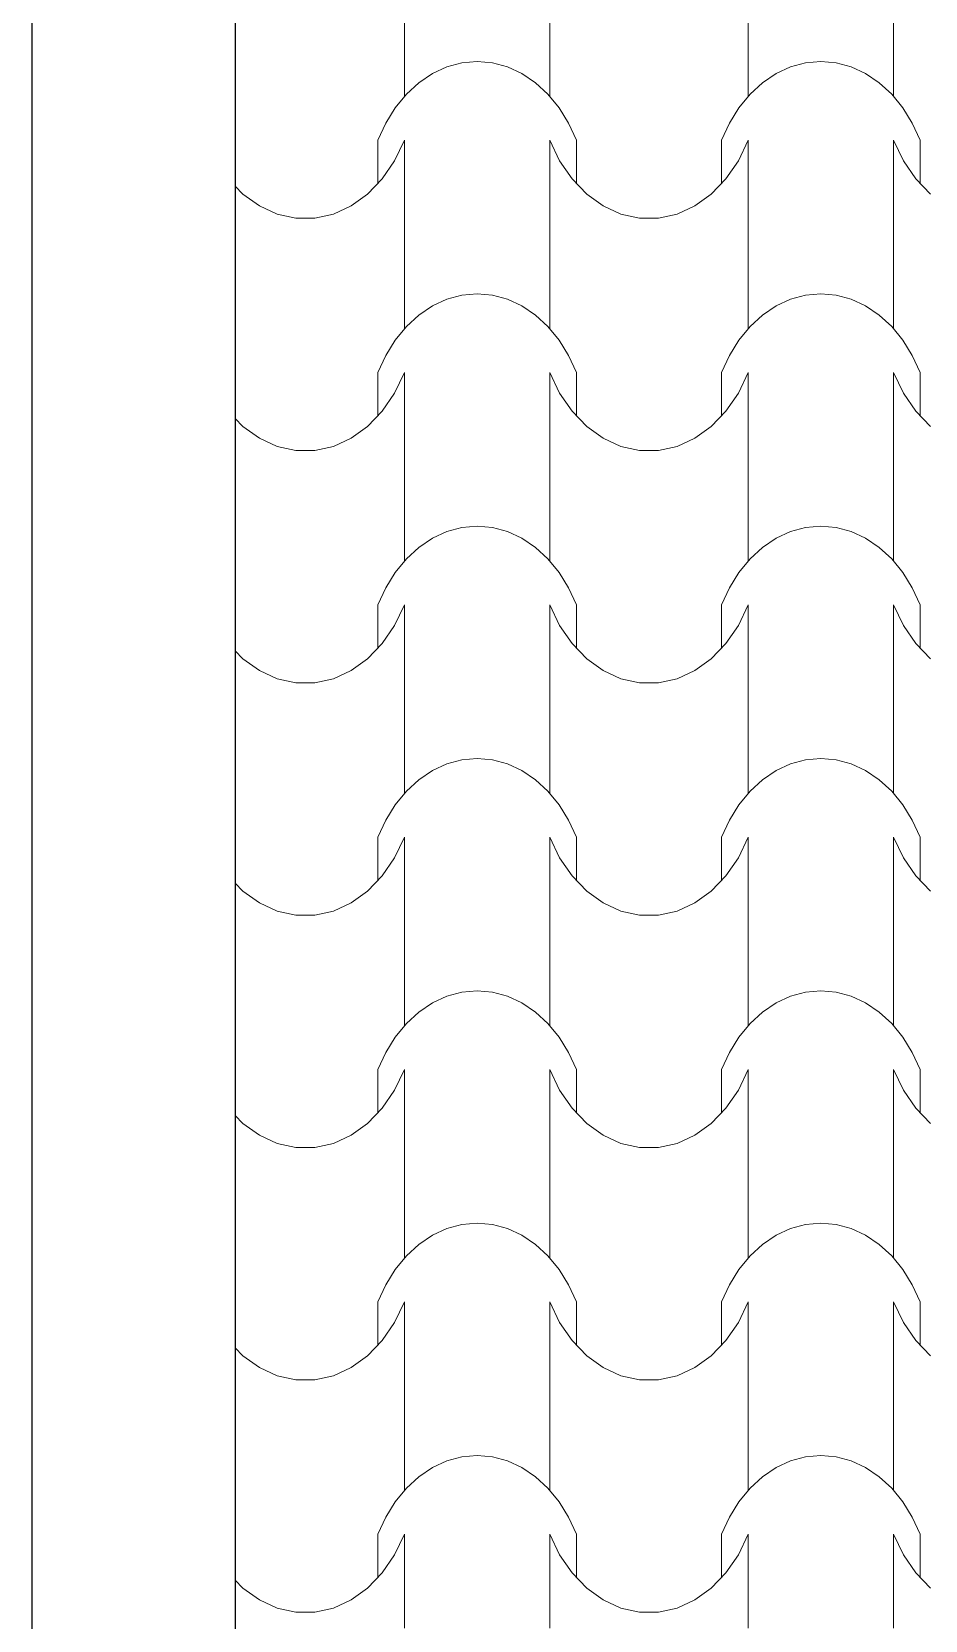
# Model space of a CAD drawing. Header units: millimetres. Extents: x 42452 to 2852333, y -419346 to 834876.
# Drawn here: x 2619026 to 2620782, y 662416 to 665536 of the extents above; entities that cross this region are included whole.
import ezdxf

# ---------------------------------------------------------------- set-up
doc = ezdxf.new("R2010")
doc.units = ezdxf.units.MM
doc.layers.add('M-2 keramitin shtrixi_Ном._пера__21_Pen_No__1', color=7, linetype='Continuous', lineweight=15)
doc.layers.add('memar', color=7, linetype='Continuous', lineweight=25)

# ---------------------------------------------------------------- blocks, each defined once
blk = doc.blocks.new('*X17')
at = {"layer": 'M-2 keramitin shtrixi_Ном._пера__21_Pen_No__1', "color": 7, "linetype": 'Continuous', "lineweight": 15}
for p, q in [((-266580.7, -1354422.8), (-266580.7, -1354237.7)), ((-266295.2, -1354422.8), (-266295.2, -1354237.7)), ((-265905.2, -1354422.8), (-265905.2, -1354237.7)), ((-265619.6, -1354422.8), (-265619.6, -1354237.7)), ((-266497.6, -1354365.3), (-266468.1, -1354357.3)), ((-266468.1, -1354357.3), (-266438, -1354354.6)), ((-266438, -1354354.6), (-266407.9, -1354357.3)), ((-266407.9, -1354357.3), (-266378.4, -1354365.3)), ((-265822, -1354365.3), (-265792.5, -1354357.3)), ((-265792.5, -1354357.3), (-265762.4, -1354354.6)), ((-265762.4, -1354354.6), (-265732.3, -1354357.3)), ((-265732.3, -1354357.3), (-265702.8, -1354365.3)), ((-266552.7, -1354396.3), (-266526, -1354378.4)), ((-266526, -1354378.4), (-266497.6, -1354365.3)), ((-266378.4, -1354365.3), (-266350, -1354378.4)), ((-266350, -1354378.4), (-266323.3, -1354396.3)), ((-265877.1, -1354396.3), (-265850.4, -1354378.4)), ((-265850.4, -1354378.4), (-265822, -1354365.3)), ((-265702.8, -1354365.3), (-265674.4, -1354378.4)), ((-265674.4, -1354378.4), (-265647.7, -1354396.3)), ((-266599, -1354445.5), (-266577.1, -1354418.9)), ((-266577.1, -1354418.9), (-266552.7, -1354396.3)), ((-266323.3, -1354396.3), (-266298.8, -1354418.9)), ((-266298.8, -1354418.9), (-266277, -1354445.5)), ((-265923.4, -1354445.5), (-265901.6, -1354418.9)), ((-265901.6, -1354418.9), (-265877.1, -1354396.3)), ((-265647.7, -1354396.3), (-265623.2, -1354418.9)), ((-265623.2, -1354418.9), (-265601.4, -1354445.5)), ((-266617.7, -1354475.7), (-266599, -1354445.5)), ((-266277, -1354445.5), (-266258.2, -1354475.7)), ((-265942.1, -1354475.7), (-265923.4, -1354445.5)), ((-265601.4, -1354445.5), (-265582.7, -1354475.7)), ((-266633, -1354509), (-266617.7, -1354475.7)), ((-266258.2, -1354475.7), (-266243, -1354509)), ((-265957.4, -1354509), (-265942.1, -1354475.7)), ((-265582.7, -1354475.7), (-265567.4, -1354509)), ((-266633, -1354594), (-266633, -1354509)), ((-266580.7, -1354509), (-266600.1, -1354549.5)), ((-266580.7, -1354694), (-266580.7, -1354509)), ((-266295.2, -1354694), (-266295.2, -1354509)), ((-266275.9, -1354549.5), (-266295.2, -1354509)), ((-266243, -1354594), (-266243, -1354509)), ((-265957.4, -1354594), (-265957.4, -1354509)), ((-265905.2, -1354509), (-265924.5, -1354549.5)), ((-265905.2, -1354694), (-265905.2, -1354509)), ((-265619.6, -1354694), (-265619.6, -1354509)), ((-265600.3, -1354549.5), (-265619.6, -1354509)), ((-265567.4, -1354594), (-265567.4, -1354509)), ((-266600.1, -1354549.5), (-266624.5, -1354585.2)), ((-266251.5, -1354585.2), (-266275.9, -1354549.5)), ((-265924.5, -1354549.5), (-265948.9, -1354585.2)), ((-265575.9, -1354585.2), (-265600.3, -1354549.5)), ((-266898.2, -1354615.1), (-266913.4, -1354599.3)), ((-266624.5, -1354585.2), (-266653.3, -1354615.1)), ((-266222.7, -1354615.1), (-266251.5, -1354585.2)), ((-265948.9, -1354585.2), (-265977.7, -1354615.1)), ((-265547.1, -1354615.1), (-265575.9, -1354585.2)), ((-266865.9, -1354638.3), (-266898.2, -1354615.1)), ((-266830.9, -1354654.2), (-266865.9, -1354638.3)), ((-266685.6, -1354638.3), (-266720.6, -1354654.2)), ((-266653.3, -1354615.1), (-266685.6, -1354638.3)), ((-266190.3, -1354638.3), (-266222.7, -1354615.1)), ((-266155.3, -1354654.2), (-266190.3, -1354638.3)), ((-266010.1, -1354638.3), (-266045.1, -1354654.2)), ((-265977.7, -1354615.1), (-266010.1, -1354638.3)), ((-266794.3, -1354662.3), (-266830.9, -1354654.2)), ((-266775.7, -1354662.3), (-266794.3, -1354662.3)), ((-266757.2, -1354662.3), (-266775.7, -1354662.3)), ((-266720.6, -1354654.2), (-266757.2, -1354662.3)), ((-266118.7, -1354662.3), (-266155.3, -1354654.2)), ((-266100.2, -1354662.3), (-266118.7, -1354662.3)), ((-266081.6, -1354662.3), (-266100.2, -1354662.3)), ((-266045.1, -1354654.2), (-266081.6, -1354662.3)), ((-266580.7, -1354879.1), (-266580.7, -1354694)), ((-266295.2, -1354879.1), (-266295.2, -1354694)), ((-265905.2, -1354879.1), (-265905.2, -1354694)), ((-265619.6, -1354879.1), (-265619.6, -1354694)), ((-266526, -1354834.7), (-266497.6, -1354821.6)), ((-266497.6, -1354821.6), (-266468.1, -1354813.7)), ((-266468.1, -1354813.7), (-266438, -1354811)), ((-266438, -1354811), (-266407.9, -1354813.7)), ((-266407.9, -1354813.7), (-266378.4, -1354821.6)), ((-266378.4, -1354821.6), (-266350, -1354834.7)), ((-265850.4, -1354834.7), (-265822, -1354821.6)), ((-265822, -1354821.6), (-265792.5, -1354813.7)), ((-265792.5, -1354813.7), (-265762.4, -1354811)), ((-265762.4, -1354811), (-265732.3, -1354813.7)), ((-265732.3, -1354813.7), (-265702.8, -1354821.6)), ((-265702.8, -1354821.6), (-265674.4, -1354834.7)), ((-266577.1, -1354875.2), (-266552.7, -1354852.7)), ((-266552.7, -1354852.7), (-266526, -1354834.7)), ((-266350, -1354834.7), (-266323.3, -1354852.7)), ((-266323.3, -1354852.7), (-266298.8, -1354875.2)), ((-265901.6, -1354875.2), (-265877.1, -1354852.7)), ((-265877.1, -1354852.7), (-265850.4, -1354834.7)), ((-265674.4, -1354834.7), (-265647.7, -1354852.7)), ((-265647.7, -1354852.7), (-265623.2, -1354875.2)), ((-266599, -1354901.8), (-266577.1, -1354875.2)), ((-266298.8, -1354875.2), (-266277, -1354901.8)), ((-265923.4, -1354901.8), (-265901.6, -1354875.2)), ((-265623.2, -1354875.2), (-265601.4, -1354901.8)), ((-266617.7, -1354932.1), (-266599, -1354901.8)), ((-266277, -1354901.8), (-266258.2, -1354932.1)), ((-265942.1, -1354932.1), (-265923.4, -1354901.8)), ((-265601.4, -1354901.8), (-265582.7, -1354932.1)), ((-266633, -1354965.3), (-266617.7, -1354932.1)), ((-266258.2, -1354932.1), (-266243, -1354965.3)), ((-265957.4, -1354965.3), (-265942.1, -1354932.1)), ((-265582.7, -1354932.1), (-265567.4, -1354965.3)), ((-266633, -1355050.4), (-266633, -1354965.3)), ((-266580.7, -1354965.3), (-266600.1, -1355005.8)), ((-266580.7, -1355150.4), (-266580.7, -1354965.3)), ((-266295.2, -1355150.4), (-266295.2, -1354965.3)), ((-266275.9, -1355005.8), (-266295.2, -1354965.3)), ((-266243, -1355050.4), (-266243, -1354965.3)), ((-265957.4, -1355050.4), (-265957.4, -1354965.3)), ((-265905.2, -1354965.3), (-265924.5, -1355005.8)), ((-265905.2, -1355150.4), (-265905.2, -1354965.3)), ((-265619.6, -1355150.4), (-265619.6, -1354965.3)), ((-265600.3, -1355005.8), (-265619.6, -1354965.3)), ((-265567.4, -1355050.4), (-265567.4, -1354965.3)), ((-266600.1, -1355005.8), (-266624.5, -1355041.5)), ((-266251.5, -1355041.5), (-266275.9, -1355005.8)), ((-265924.5, -1355005.8), (-265948.9, -1355041.5)), ((-265575.9, -1355041.5), (-265600.3, -1355005.8)), ((-266624.5, -1355041.5), (-266653.3, -1355071.5)), ((-266222.7, -1355071.5), (-266251.5, -1355041.5)), ((-265948.9, -1355041.5), (-265977.7, -1355071.5)), ((-265547.1, -1355071.5), (-265575.9, -1355041.5)), ((-266898.2, -1355071.5), (-266913.4, -1355055.7)), ((-266865.9, -1355094.7), (-266898.2, -1355071.5)), ((-266653.3, -1355071.5), (-266685.6, -1355094.7)), ((-266190.3, -1355094.7), (-266222.7, -1355071.5)), ((-265977.7, -1355071.5), (-266010.1, -1355094.7)), ((-266830.9, -1355110.6), (-266865.9, -1355094.7)), ((-266794.3, -1355118.6), (-266830.9, -1355110.6)), ((-266720.6, -1355110.6), (-266757.2, -1355118.6)), ((-266685.6, -1355094.7), (-266720.6, -1355110.6)), ((-266155.3, -1355110.6), (-266190.3, -1355094.7)), ((-266118.7, -1355118.6), (-266155.3, -1355110.6)), ((-266045.1, -1355110.6), (-266081.6, -1355118.6)), ((-266010.1, -1355094.7), (-266045.1, -1355110.6)), ((-266775.7, -1355118.6), (-266794.3, -1355118.6)), ((-266757.2, -1355118.6), (-266775.7, -1355118.6)), ((-266100.2, -1355118.6), (-266118.7, -1355118.6)), ((-266081.6, -1355118.6), (-266100.2, -1355118.6)), ((-266580.7, -1355335.5), (-266580.7, -1355150.4)), ((-266295.2, -1355335.5), (-266295.2, -1355150.4)), ((-265905.2, -1355335.5), (-265905.2, -1355150.4)), ((-265619.6, -1355335.5), (-265619.6, -1355150.4)), ((-266468.1, -1355270), (-266438, -1355267.3)), ((-266438, -1355267.3), (-266407.9, -1355270)), ((-265792.5, -1355270), (-265762.4, -1355267.3)), ((-265762.4, -1355267.3), (-265732.3, -1355270)), ((-266552.7, -1355309), (-266526, -1355291.1)), ((-266526, -1355291.1), (-266497.6, -1355278)), ((-266497.6, -1355278), (-266468.1, -1355270)), ((-266407.9, -1355270), (-266378.4, -1355278)), ((-266378.4, -1355278), (-266350, -1355291.1)), ((-266350, -1355291.1), (-266323.3, -1355309)), ((-265877.1, -1355309), (-265850.4, -1355291.1)), ((-265850.4, -1355291.1), (-265822, -1355278)), ((-265822, -1355278), (-265792.5, -1355270)), ((-265732.3, -1355270), (-265702.8, -1355278)), ((-265702.8, -1355278), (-265674.4, -1355291.1)), ((-265674.4, -1355291.1), (-265647.7, -1355309)), ((-266577.1, -1355331.6), (-266552.7, -1355309)), ((-266323.3, -1355309), (-266298.8, -1355331.6)), ((-265901.6, -1355331.6), (-265877.1, -1355309)), ((-265647.7, -1355309), (-265623.2, -1355331.6)), ((-266617.7, -1355388.4), (-266599, -1355358.2)), ((-266599, -1355358.2), (-266577.1, -1355331.6)), ((-266298.8, -1355331.6), (-266277, -1355358.2)), ((-266277, -1355358.2), (-266258.2, -1355388.4)), ((-265942.1, -1355388.4), (-265923.4, -1355358.2)), ((-265923.4, -1355358.2), (-265901.6, -1355331.6)), ((-265623.2, -1355331.6), (-265601.4, -1355358.2)), ((-265601.4, -1355358.2), (-265582.7, -1355388.4)), ((-266633, -1355421.7), (-266617.7, -1355388.4)), ((-266258.2, -1355388.4), (-266243, -1355421.7)), ((-265957.4, -1355421.7), (-265942.1, -1355388.4)), ((-265582.7, -1355388.4), (-265567.4, -1355421.7)), ((-266633, -1355506.7), (-266633, -1355421.7)), ((-266580.7, -1355421.7), (-266600.1, -1355462.2)), ((-266580.7, -1355606.7), (-266580.7, -1355421.7)), ((-266295.2, -1355606.7), (-266295.2, -1355421.7)), ((-266275.9, -1355462.2), (-266295.2, -1355421.7)), ((-266243, -1355506.7), (-266243, -1355421.7)), ((-265957.4, -1355506.7), (-265957.4, -1355421.7)), ((-265905.2, -1355421.7), (-265924.5, -1355462.2)), ((-265905.2, -1355606.7), (-265905.2, -1355421.7)), ((-265619.6, -1355606.7), (-265619.6, -1355421.7)), ((-265600.3, -1355462.2), (-265619.6, -1355421.7)), ((-265567.4, -1355506.7), (-265567.4, -1355421.7)), ((-266600.1, -1355462.2), (-266624.5, -1355497.9)), ((-266251.5, -1355497.9), (-266275.9, -1355462.2)), ((-265924.5, -1355462.2), (-265948.9, -1355497.9)), ((-265575.9, -1355497.9), (-265600.3, -1355462.2)), ((-266898.2, -1355527.8), (-266913.4, -1355512)), ((-266624.5, -1355497.9), (-266653.3, -1355527.8)), ((-266222.7, -1355527.8), (-266251.5, -1355497.9)), ((-265948.9, -1355497.9), (-265977.7, -1355527.8)), ((-265547.1, -1355527.8), (-265575.9, -1355497.9)), ((-266865.9, -1355551), (-266898.2, -1355527.8)), ((-266653.3, -1355527.8), (-266685.6, -1355551)), ((-266190.3, -1355551), (-266222.7, -1355527.8)), ((-265977.7, -1355527.8), (-266010.1, -1355551)), ((-266830.9, -1355566.9), (-266865.9, -1355551)), ((-266794.3, -1355575), (-266830.9, -1355566.9)), ((-266775.7, -1355575), (-266794.3, -1355575)), ((-266757.2, -1355575), (-266775.7, -1355575)), ((-266720.6, -1355566.9), (-266757.2, -1355575)), ((-266685.6, -1355551), (-266720.6, -1355566.9)), ((-266155.3, -1355566.9), (-266190.3, -1355551)), ((-266118.7, -1355575), (-266155.3, -1355566.9)), ((-266100.2, -1355575), (-266118.7, -1355575)), ((-266081.6, -1355575), (-266100.2, -1355575)), ((-266045.1, -1355566.9), (-266081.6, -1355575)), ((-266010.1, -1355551), (-266045.1, -1355566.9)), ((-266580.7, -1355791.8), (-266580.7, -1355606.7)), ((-266295.2, -1355791.8), (-266295.2, -1355606.7)), ((-265905.2, -1355791.8), (-265905.2, -1355606.7)), ((-265619.6, -1355791.8), (-265619.6, -1355606.7)), ((-266526, -1355747.4), (-266497.6, -1355734.3)), ((-266497.6, -1355734.3), (-266468.1, -1355726.4)), ((-266468.1, -1355726.4), (-266438, -1355723.7)), ((-266438, -1355723.7), (-266407.9, -1355726.4)), ((-266407.9, -1355726.4), (-266378.4, -1355734.3)), ((-266378.4, -1355734.3), (-266350, -1355747.4)), ((-265850.4, -1355747.4), (-265822, -1355734.3)), ((-265822, -1355734.3), (-265792.5, -1355726.4)), ((-265792.5, -1355726.4), (-265762.4, -1355723.7)), ((-265762.4, -1355723.7), (-265732.3, -1355726.4)), ((-265732.3, -1355726.4), (-265702.8, -1355734.3)), ((-265702.8, -1355734.3), (-265674.4, -1355747.4)), ((-266577.1, -1355787.9), (-266552.7, -1355765.4)), ((-266552.7, -1355765.4), (-266526, -1355747.4)), ((-266350, -1355747.4), (-266323.3, -1355765.4)), ((-266323.3, -1355765.4), (-266298.8, -1355787.9)), ((-265901.6, -1355787.9), (-265877.1, -1355765.4)), ((-265877.1, -1355765.4), (-265850.4, -1355747.4)), ((-265674.4, -1355747.4), (-265647.7, -1355765.4)), ((-265647.7, -1355765.4), (-265623.2, -1355787.9)), ((-266599, -1355814.5), (-266577.1, -1355787.9)), ((-266298.8, -1355787.9), (-266277, -1355814.5)), ((-265923.4, -1355814.5), (-265901.6, -1355787.9)), ((-265623.2, -1355787.9), (-265601.4, -1355814.5)), ((-266617.7, -1355844.8), (-266599, -1355814.5)), ((-266277, -1355814.5), (-266258.2, -1355844.8)), ((-265942.1, -1355844.8), (-265923.4, -1355814.5)), ((-265601.4, -1355814.5), (-265582.7, -1355844.8)), ((-266633, -1355878), (-266617.7, -1355844.8)), ((-266258.2, -1355844.8), (-266243, -1355878)), ((-265957.4, -1355878), (-265942.1, -1355844.8)), ((-265582.7, -1355844.8), (-265567.4, -1355878)), ((-266633, -1355963.1), (-266633, -1355878)), ((-266580.7, -1355878), (-266600.1, -1355918.5)), ((-266580.7, -1356063.1), (-266580.7, -1355878)), ((-266295.2, -1356063.1), (-266295.2, -1355878)), ((-266275.9, -1355918.5), (-266295.2, -1355878)), ((-266243, -1355963.1), (-266243, -1355878)), ((-265957.4, -1355963.1), (-265957.4, -1355878)), ((-265905.2, -1355878), (-265924.5, -1355918.5)), ((-265905.2, -1356063.1), (-265905.2, -1355878)), ((-265619.6, -1356063.1), (-265619.6, -1355878)), ((-265600.3, -1355918.5), (-265619.6, -1355878)), ((-265567.4, -1355963.1), (-265567.4, -1355878)), ((-266600.1, -1355918.5), (-266624.5, -1355954.2)), ((-266251.5, -1355954.2), (-266275.9, -1355918.5)), ((-265924.5, -1355918.5), (-265948.9, -1355954.2)), ((-265575.9, -1355954.2), (-265600.3, -1355918.5)), ((-266898.2, -1355984.2), (-266913.4, -1355968.4)), ((-266865.9, -1356007.4), (-266898.2, -1355984.2)), ((-266653.3, -1355984.2), (-266685.6, -1356007.4)), ((-266624.5, -1355954.2), (-266653.3, -1355984.2)), ((-266222.7, -1355984.2), (-266251.5, -1355954.2)), ((-266190.3, -1356007.4), (-266222.7, -1355984.2)), ((-265977.7, -1355984.2), (-266010.1, -1356007.4)), ((-265948.9, -1355954.2), (-265977.7, -1355984.2)), ((-265547.1, -1355984.2), (-265575.9, -1355954.2)), ((-266830.9, -1356023.3), (-266865.9, -1356007.4)), ((-266685.6, -1356007.4), (-266720.6, -1356023.3)), ((-266155.3, -1356023.3), (-266190.3, -1356007.4)), ((-266010.1, -1356007.4), (-266045.1, -1356023.3)), ((-266794.3, -1356031.3), (-266830.9, -1356023.3)), ((-266775.7, -1356031.3), (-266794.3, -1356031.3)), ((-266757.2, -1356031.3), (-266775.7, -1356031.3)), ((-266720.6, -1356023.3), (-266757.2, -1356031.3)), ((-266118.7, -1356031.3), (-266155.3, -1356023.3)), ((-266100.2, -1356031.3), (-266118.7, -1356031.3)), ((-266081.6, -1356031.3), (-266100.2, -1356031.3)), ((-266045.1, -1356023.3), (-266081.6, -1356031.3)), ((-266580.7, -1356248.2), (-266580.7, -1356063.1)), ((-266295.2, -1356248.2), (-266295.2, -1356063.1)), ((-265905.2, -1356248.2), (-265905.2, -1356063.1)), ((-265619.6, -1356248.2), (-265619.6, -1356063.1)), ((-266526, -1356203.8), (-266497.6, -1356190.7)), ((-266497.6, -1356190.7), (-266468.1, -1356182.7)), ((-266468.1, -1356182.7), (-266438, -1356180)), ((-266438, -1356180), (-266407.9, -1356182.7)), ((-266407.9, -1356182.7), (-266378.4, -1356190.7)), ((-266378.4, -1356190.7), (-266350, -1356203.8)), ((-265850.4, -1356203.8), (-265822, -1356190.7)), ((-265822, -1356190.7), (-265792.5, -1356182.7)), ((-265792.5, -1356182.7), (-265762.4, -1356180)), ((-265762.4, -1356180), (-265732.3, -1356182.7)), ((-265732.3, -1356182.7), (-265702.8, -1356190.7)), ((-265702.8, -1356190.7), (-265674.4, -1356203.8)), ((-266577.1, -1356244.3), (-266552.7, -1356221.7)), ((-266552.7, -1356221.7), (-266526, -1356203.8)), ((-266350, -1356203.8), (-266323.3, -1356221.7)), ((-266323.3, -1356221.7), (-266298.8, -1356244.3)), ((-265901.6, -1356244.3), (-265877.1, -1356221.7)), ((-265877.1, -1356221.7), (-265850.4, -1356203.8)), ((-265674.4, -1356203.8), (-265647.7, -1356221.7)), ((-265647.7, -1356221.7), (-265623.2, -1356244.3)), ((-266599, -1356270.9), (-266577.1, -1356244.3)), ((-266298.8, -1356244.3), (-266277, -1356270.9)), ((-265923.4, -1356270.9), (-265901.6, -1356244.3)), ((-265623.2, -1356244.3), (-265601.4, -1356270.9)), ((-266617.7, -1356301.1), (-266599, -1356270.9)), ((-266277, -1356270.9), (-266258.2, -1356301.1)), ((-265942.1, -1356301.1), (-265923.4, -1356270.9)), ((-265601.4, -1356270.9), (-265582.7, -1356301.1)), ((-266633, -1356334.4), (-266617.7, -1356301.1)), ((-266258.2, -1356301.1), (-266243, -1356334.4)), ((-265957.4, -1356334.4), (-265942.1, -1356301.1)), ((-265582.7, -1356301.1), (-265567.4, -1356334.4)), ((-266633, -1356419.4), (-266633, -1356334.4)), ((-266580.7, -1356334.4), (-266600.1, -1356374.9)), ((-266580.7, -1356519.4), (-266580.7, -1356334.4)), ((-266295.2, -1356519.4), (-266295.2, -1356334.4)), ((-266275.9, -1356374.9), (-266295.2, -1356334.4)), ((-266243, -1356419.4), (-266243, -1356334.4)), ((-265957.4, -1356419.4), (-265957.4, -1356334.4)), ((-265905.2, -1356334.4), (-265924.5, -1356374.9)), ((-265905.2, -1356519.4), (-265905.2, -1356334.4)), ((-265619.6, -1356519.4), (-265619.6, -1356334.4)), ((-265600.3, -1356374.9), (-265619.6, -1356334.4)), ((-265567.4, -1356419.4), (-265567.4, -1356334.4)), ((-266600.1, -1356374.9), (-266624.5, -1356410.6)), ((-266251.5, -1356410.6), (-266275.9, -1356374.9)), ((-265924.5, -1356374.9), (-265948.9, -1356410.6)), ((-265575.9, -1356410.6), (-265600.3, -1356374.9)), ((-266624.5, -1356410.6), (-266653.3, -1356440.5)), ((-266222.7, -1356440.5), (-266251.5, -1356410.6)), ((-265948.9, -1356410.6), (-265977.7, -1356440.5)), ((-265547.1, -1356440.5), (-265575.9, -1356410.6)), ((-266898.2, -1356440.5), (-266913.4, -1356424.7)), ((-266865.9, -1356463.7), (-266898.2, -1356440.5)), ((-266653.3, -1356440.5), (-266685.6, -1356463.7)), ((-266190.3, -1356463.7), (-266222.7, -1356440.5)), ((-265977.7, -1356440.5), (-266010.1, -1356463.7)), ((-266830.9, -1356479.6), (-266865.9, -1356463.7)), ((-266794.3, -1356487.7), (-266830.9, -1356479.6)), ((-266720.6, -1356479.6), (-266757.2, -1356487.7)), ((-266685.6, -1356463.7), (-266720.6, -1356479.6)), ((-266155.3, -1356479.6), (-266190.3, -1356463.7)), ((-266118.7, -1356487.7), (-266155.3, -1356479.6)), ((-266045.1, -1356479.6), (-266081.6, -1356487.7)), ((-266010.1, -1356463.7), (-266045.1, -1356479.6)), ((-266775.7, -1356487.7), (-266794.3, -1356487.7)), ((-266757.2, -1356487.7), (-266775.7, -1356487.7)), ((-266100.2, -1356487.7), (-266118.7, -1356487.7)), ((-266081.6, -1356487.7), (-266100.2, -1356487.7)), ((-266580.7, -1356704.5), (-266580.7, -1356519.4)), ((-266295.2, -1356704.5), (-266295.2, -1356519.4)), ((-265905.2, -1356704.5), (-265905.2, -1356519.4)), ((-265619.6, -1356704.5), (-265619.6, -1356519.4)), ((-266497.6, -1356647), (-266468.1, -1356639.1)), ((-266468.1, -1356639.1), (-266438, -1356636.4)), ((-266438, -1356636.4), (-266407.9, -1356639.1)), ((-266407.9, -1356639.1), (-266378.4, -1356647)), ((-265822, -1356647), (-265792.5, -1356639.1)), ((-265792.5, -1356639.1), (-265762.4, -1356636.4)), ((-265762.4, -1356636.4), (-265732.3, -1356639.1)), ((-265732.3, -1356639.1), (-265702.8, -1356647)), ((-266552.7, -1356678.1), (-266526, -1356660.1)), ((-266526, -1356660.1), (-266497.6, -1356647)), ((-266378.4, -1356647), (-266350, -1356660.1)), ((-266350, -1356660.1), (-266323.3, -1356678.1)), ((-265877.1, -1356678.1), (-265850.4, -1356660.1)), ((-265850.4, -1356660.1), (-265822, -1356647)), ((-265702.8, -1356647), (-265674.4, -1356660.1)), ((-265674.4, -1356660.1), (-265647.7, -1356678.1)), ((-266599, -1356727.2), (-266577.1, -1356700.6)), ((-266577.1, -1356700.6), (-266552.7, -1356678.1)), ((-266323.3, -1356678.1), (-266298.8, -1356700.6)), ((-266298.8, -1356700.6), (-266277, -1356727.2)), ((-265923.4, -1356727.2), (-265901.6, -1356700.6)), ((-265901.6, -1356700.6), (-265877.1, -1356678.1)), ((-265647.7, -1356678.1), (-265623.2, -1356700.6)), ((-265623.2, -1356700.6), (-265601.4, -1356727.2)), ((-266617.7, -1356757.5), (-266599, -1356727.2)), ((-266277, -1356727.2), (-266258.2, -1356757.5)), ((-265942.1, -1356757.5), (-265923.4, -1356727.2)), ((-265601.4, -1356727.2), (-265582.7, -1356757.5)), ((-266633, -1356790.7), (-266617.7, -1356757.5)), ((-266258.2, -1356757.5), (-266243, -1356790.7)), ((-265957.4, -1356790.7), (-265942.1, -1356757.5)), ((-265582.7, -1356757.5), (-265567.4, -1356790.7)), ((-266633, -1356875.8), (-266633, -1356790.7)), ((-266580.7, -1356790.7), (-266600.1, -1356831.2)), ((-266580.7, -1356975.8), (-266580.7, -1356790.7)), ((-266295.2, -1356975.8), (-266295.2, -1356790.7)), ((-266275.9, -1356831.2), (-266295.2, -1356790.7)), ((-266243, -1356875.8), (-266243, -1356790.7)), ((-265957.4, -1356875.8), (-265957.4, -1356790.7)), ((-265905.2, -1356790.7), (-265924.5, -1356831.2)), ((-265905.2, -1356975.8), (-265905.2, -1356790.7)), ((-265619.6, -1356975.8), (-265619.6, -1356790.7)), ((-265600.3, -1356831.2), (-265619.6, -1356790.7)), ((-265567.4, -1356875.8), (-265567.4, -1356790.7)), ((-266600.1, -1356831.2), (-266624.5, -1356866.9)), ((-266251.5, -1356866.9), (-266275.9, -1356831.2)), ((-265924.5, -1356831.2), (-265948.9, -1356866.9)), ((-265575.9, -1356866.9), (-265600.3, -1356831.2)), ((-266898.2, -1356896.9), (-266913.4, -1356881.1)), ((-266624.5, -1356866.9), (-266653.3, -1356896.9)), ((-266222.7, -1356896.9), (-266251.5, -1356866.9)), ((-265948.9, -1356866.9), (-265977.7, -1356896.9)), ((-265547.1, -1356896.9), (-265575.9, -1356866.9)), ((-266865.9, -1356920.1), (-266898.2, -1356896.9)), ((-266830.9, -1356936), (-266865.9, -1356920.1)), ((-266685.6, -1356920.1), (-266720.6, -1356936)), ((-266653.3, -1356896.9), (-266685.6, -1356920.1)), ((-266190.3, -1356920.1), (-266222.7, -1356896.9)), ((-266155.3, -1356936), (-266190.3, -1356920.1)), ((-266010.1, -1356920.1), (-266045.1, -1356936)), ((-265977.7, -1356896.9), (-266010.1, -1356920.1)), ((-266794.3, -1356944), (-266830.9, -1356936)), ((-266775.7, -1356944), (-266794.3, -1356944)), ((-266757.2, -1356944), (-266775.7, -1356944)), ((-266720.6, -1356936), (-266757.2, -1356944)), ((-266118.7, -1356944), (-266155.3, -1356936)), ((-266100.2, -1356944), (-266118.7, -1356944)), ((-266081.6, -1356944), (-266100.2, -1356944)), ((-266045.1, -1356936), (-266081.6, -1356944)), ((-266580.7, -1357160.8), (-266580.7, -1356975.8)), ((-266295.2, -1357160.8), (-266295.2, -1356975.8)), ((-265905.2, -1357160.8), (-265905.2, -1356975.8)), ((-265619.6, -1357160.8), (-265619.6, -1356975.8)), ((-266526, -1357116.5), (-266497.6, -1357103.4)), ((-266497.6, -1357103.4), (-266468.1, -1357095.4)), ((-266468.1, -1357095.4), (-266438, -1357092.7)), ((-266438, -1357092.7), (-266407.9, -1357095.4)), ((-266407.9, -1357095.4), (-266378.4, -1357103.4)), ((-266378.4, -1357103.4), (-266350, -1357116.5)), ((-265850.4, -1357116.5), (-265822, -1357103.4)), ((-265822, -1357103.4), (-265792.5, -1357095.4)), ((-265792.5, -1357095.4), (-265762.4, -1357092.7)), ((-265762.4, -1357092.7), (-265732.3, -1357095.4)), ((-265732.3, -1357095.4), (-265702.8, -1357103.4)), ((-265702.8, -1357103.4), (-265674.4, -1357116.5)), ((-266577.1, -1357157), (-266552.7, -1357134.4)), ((-266552.7, -1357134.4), (-266526, -1357116.5)), ((-266350, -1357116.5), (-266323.3, -1357134.4)), ((-266323.3, -1357134.4), (-266298.8, -1357157)), ((-265901.6, -1357157), (-265877.1, -1357134.4)), ((-265877.1, -1357134.4), (-265850.4, -1357116.5)), ((-265674.4, -1357116.5), (-265647.7, -1357134.4)), ((-265647.7, -1357134.4), (-265623.2, -1357157)), ((-266599, -1357183.6), (-266577.1, -1357157)), ((-266298.8, -1357157), (-266277, -1357183.6)), ((-265923.4, -1357183.6), (-265901.6, -1357157)), ((-265623.2, -1357157), (-265601.4, -1357183.6)), ((-266617.7, -1357213.8), (-266599, -1357183.6)), ((-266277, -1357183.6), (-266258.2, -1357213.8)), ((-265942.1, -1357213.8), (-265923.4, -1357183.6)), ((-265601.4, -1357183.6), (-265582.7, -1357213.8)), ((-266633, -1357247), (-266617.7, -1357213.8)), ((-266258.2, -1357213.8), (-266243, -1357247)), ((-265957.4, -1357247), (-265942.1, -1357213.8)), ((-265582.7, -1357213.8), (-265567.4, -1357247)), ((-266633, -1357332.1), (-266633, -1357247)), ((-266580.7, -1357247), (-266600.1, -1357287.6)), ((-266580.7, -1357432.1), (-266580.7, -1357247)), ((-266295.2, -1357432.1), (-266295.2, -1357247)), ((-266275.9, -1357287.6), (-266295.2, -1357247)), ((-266243, -1357332.1), (-266243, -1357247)), ((-265957.4, -1357332.1), (-265957.4, -1357247)), ((-265905.2, -1357247), (-265924.5, -1357287.6)), ((-265905.2, -1357432.1), (-265905.2, -1357247)), ((-265619.6, -1357432.1), (-265619.6, -1357247)), ((-265600.3, -1357287.6), (-265619.6, -1357247)), ((-265567.4, -1357332.1), (-265567.4, -1357247)), ((-266600.1, -1357287.6), (-266624.5, -1357323.3)), ((-266251.5, -1357323.3), (-266275.9, -1357287.6)), ((-265924.5, -1357287.6), (-265948.9, -1357323.3)), ((-265575.9, -1357323.3), (-265600.3, -1357287.6)), ((-266624.5, -1357323.3), (-266653.3, -1357353.2)), ((-266222.7, -1357353.2), (-266251.5, -1357323.3)), ((-265948.9, -1357323.3), (-265977.7, -1357353.2)), ((-265547.1, -1357353.2), (-265575.9, -1357323.3)), ((-266898.2, -1357353.2), (-266913.4, -1357337.4)), ((-266865.9, -1357376.4), (-266898.2, -1357353.2)), ((-266653.3, -1357353.2), (-266685.6, -1357376.4)), ((-266190.3, -1357376.4), (-266222.7, -1357353.2)), ((-265977.7, -1357353.2), (-266010.1, -1357376.4)), ((-266830.9, -1357392.3), (-266865.9, -1357376.4)), ((-266685.6, -1357376.4), (-266720.6, -1357392.3)), ((-266155.3, -1357392.3), (-266190.3, -1357376.4)), ((-266010.1, -1357376.4), (-266045.1, -1357392.3)), ((-266794.3, -1357400.4), (-266830.9, -1357392.3)), ((-266775.7, -1357400.4), (-266794.3, -1357400.4)), ((-266757.2, -1357400.4), (-266775.7, -1357400.4)), ((-266720.6, -1357392.3), (-266757.2, -1357400.4)), ((-266118.7, -1357400.4), (-266155.3, -1357392.3)), ((-266100.2, -1357400.4), (-266118.7, -1357400.4)), ((-266081.6, -1357400.4), (-266100.2, -1357400.4)), ((-266045.1, -1357392.3), (-266081.6, -1357400.4))]:
    blk.add_line(p, q, dxfattribs=at)
blk = doc.blocks.new('Fill_2')
at = {"layer": 'M-2 keramitin shtrixi_Ном._пера__21_Pen_No__1', "color": 7, "linetype": 'Continuous', "lineweight": 15}
blk.add_blockref('*X17', (0, 0), dxfattribs=at)

msp = doc.modelspace()

# ---------------------------------------------------------------- linework, layer by layer
at = {"layer": 'memar', "color": 0, "lineweight": 25}
for points in [[(2619425.96341, 648461.54702), (2619426.33479, 673661.54702)], [(2619026.14, 667161.54702), (2619026.14, 661261.54702)]]:
    msp.add_lwpolyline(points, dxfattribs=at)

# ---------------------------------------------------------------- block references
at = {"layer": 'memar', "color": 7, "linetype": 'Continuous', "lineweight": 25}
msp.add_blockref('Fill_2', (2886339.52978, 2019832.0495), dxfattribs=at)

doc.saveas('drawing.dxf')
